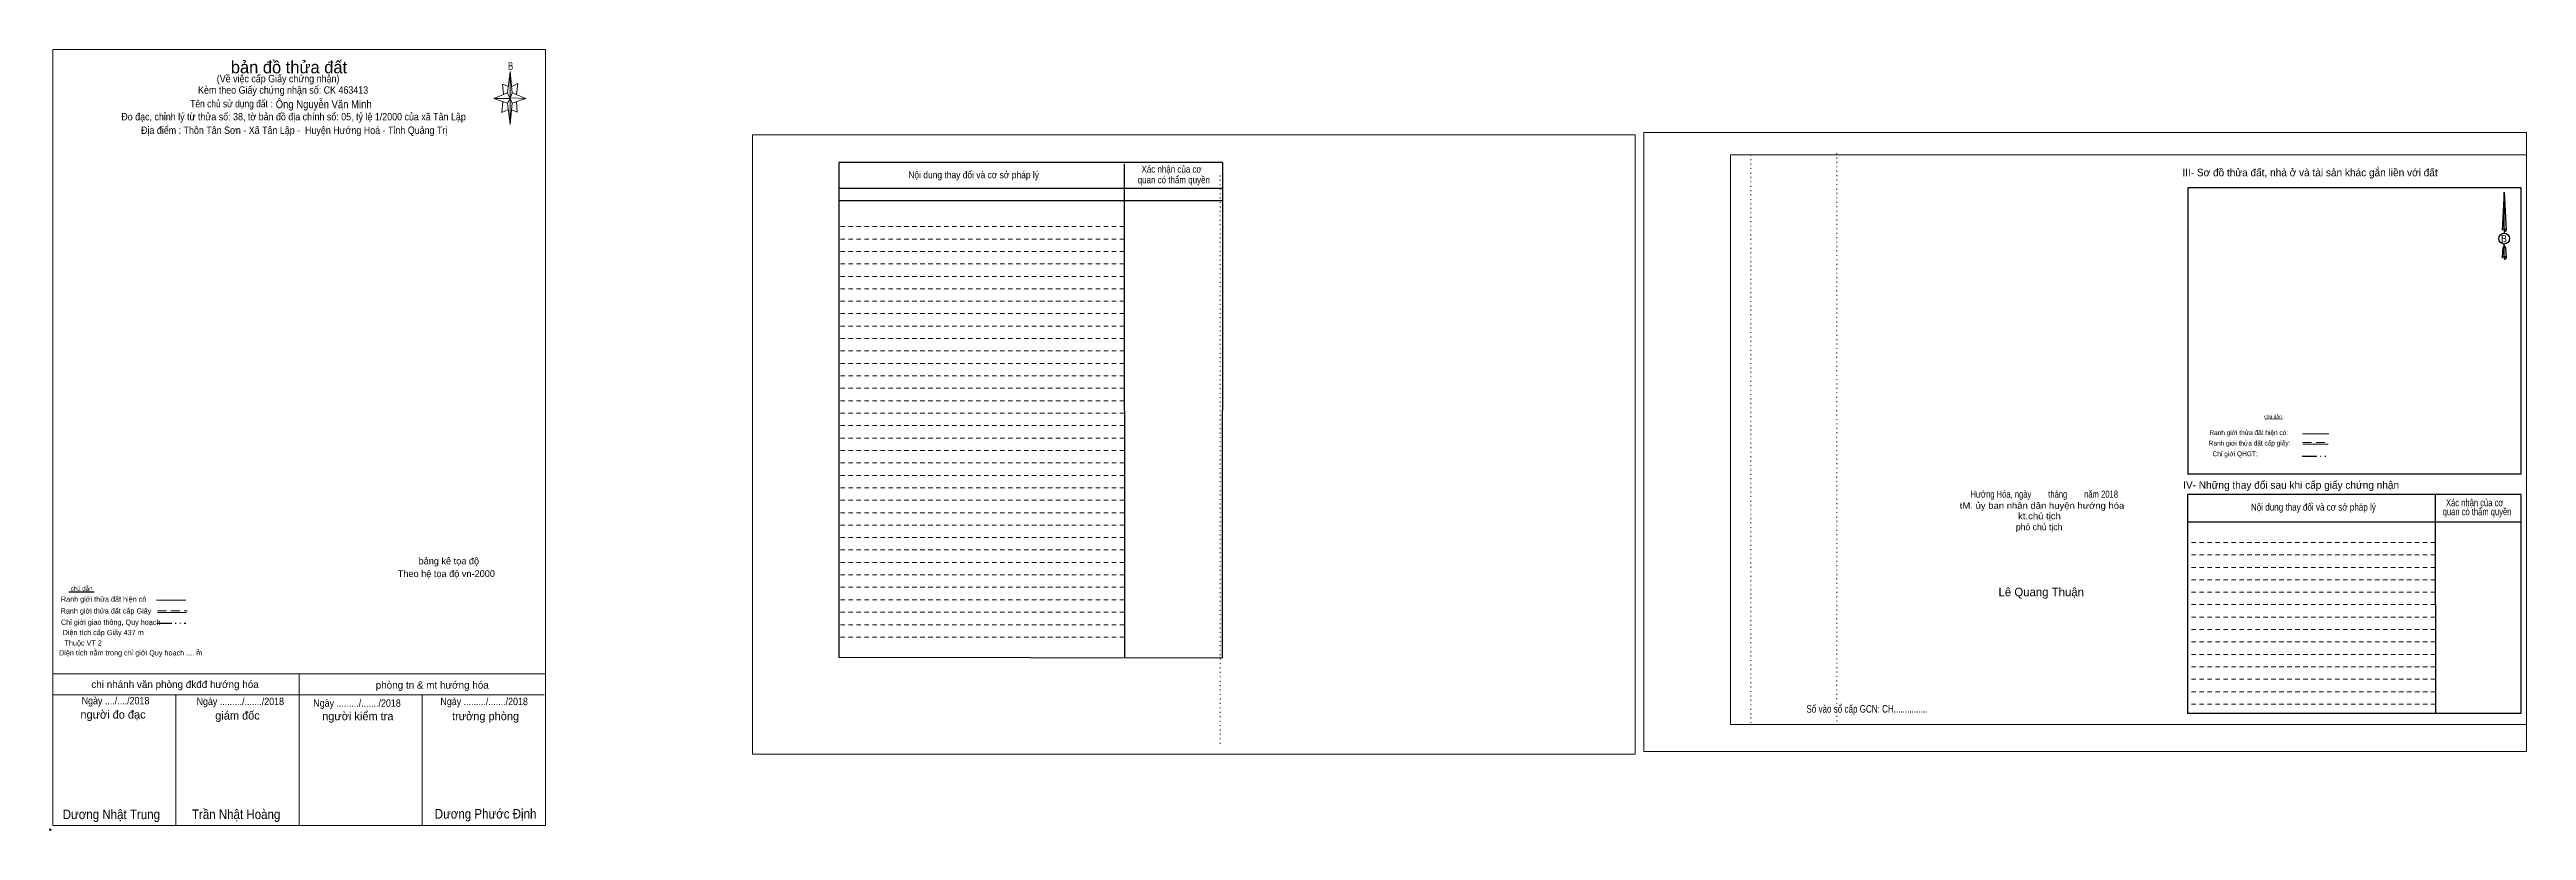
# Model space of a CAD drawing. Header units: metres. Extents: x 547721 to 548676, y 1837899 to 1838052.
# Drawn here: x 548223.2 to 548675.8, y 1837909.6 to 1838052.3 of the extents above; entities that cross this region are included whole.
import ezdxf
from ezdxf.enums import TextEntityAlignment as Align

# ---------------------------------------------------------------- set-up
doc = ezdxf.new("R2010")
doc.units = ezdxf.units.M
doc.header["$LTSCALE"] = 0.54
doc.header["$PDMODE"] = 32
doc.header["$PDSIZE"] = 0.27
for name, pattern in [('DASH_DOUBLE_DOT', [9.2, 5, -1.2, 0.3, -1.2, 0.3, -1.2]), ('DOTTED', [1.5, 0.3, -1.2]), ('MEDIUM_DASHED', [4.5, 3, -1.5]), ('SHORT_DASHED', [2.7, 1.5, -1.2])]:
    doc.linetypes.add(name, pattern=pattern)
for name, color, linetype, lineweight in [('18', 7, 'Continuous', 25), ('28', 7, 'SHORT_DASHED', 13), ('3', 7, 'Continuous', 13), ('4', 7, 'Continuous', 13), ('5', 7, 'DASH_DOUBLE_DOT', 25), ('55', 7, 'Continuous', 13), ('7', 7, 'Continuous', 13)]:
    doc.layers.add(name, color=color, linetype=linetype, lineweight=lineweight)

msp = doc.modelspace()

# ---------------------------------------------------------------- linework, layer by layer
at = {"layer": '18'}
for p, q in [((548671.69, 1838026.25), (548672.06, 1838019.31)), ((548671.69, 1838026.25), (548672.06, 1838019.31)), ((548671.69, 1838026.25), (548672.06, 1838019.31)), ((548671.39, 1838020.37), (548671.35, 1838019.32)), ((548671.69, 1838019.51), (548671.69, 1838019.26)), ((548671.69, 1838019.26), (548671.69, 1838019.07)), ((548671.69, 1838019.07), (548671.69, 1838018.79)), ((548671.69, 1838019.07), (548671.69, 1838018.79)), ((548671.69, 1838019.07), (548671.69, 1838018.79)), ((548671.69, 1838016.45), (548671.69, 1838016.75)), ((548671.69, 1838016.45), (548671.69, 1838016.75)), ((548671.69, 1838016.45), (548671.69, 1838016.75)), ((548671.69, 1838016.45), (548671.96, 1838016.07)), ((548671.69, 1838016.45), (548671.96, 1838016.07)), ((548671.69, 1838016.45), (548671.96, 1838016.07)), ((548671.96, 1838016.07), (548672.06, 1838014.25)), ((548671.96, 1838016.07), (548672.06, 1838014.25)), ((548671.96, 1838016.07), (548672.06, 1838014.25)), ((548672.06, 1838019.31), (548672.06, 1838019.32)), ((548671.69, 1838014.48), (548671.69, 1838014.22)), ((548671.69, 1838014.22), (548671.69, 1838014.01)), ((548672.06, 1838014.25), (548672.06, 1838014.26))]:
    msp.add_line(p, q, dxfattribs=at)
for points in [[(548671.69, 1838019.51), (548671.69, 1838026.25), (548671.39, 1838020.37)], [(548671.69, 1838014.48), (548671.69, 1838016.45), (548671.46, 1838016.07), (548671.39, 1838015.33), (548671.35, 1838014.26)]]:
    msp.add_lwpolyline(points, dxfattribs=at)
msp.add_ellipse((548671.7073, 1838017.7554), major_axis=(0, 0.9887), ratio=0.983453, dxfattribs=at)
for centre, start_param, end_param in [((548671.7076, 1838019.2789), 1.57079633, 3.07445202), ((548671.7076, 1838019.2789), 0.06714063, 1.57079633), ((548671.7076, 1838019.2789), 4.71238898, 6.28318531), ((548671.7076, 1838014.2328), 2.49106941, 3.07427841), ((548671.7076, 1838014.2328), 1.57079633, 2.49106941), ((548671.7076, 1838014.2328), 0.06714063, 1.57079633), ((548671.7076, 1838014.2328), 4.71238898, 6.28318531)]:
    msp.add_ellipse(centre, major_axis=(0.3564, 0), ratio=0.655448, start_param=start_param, end_param=end_param, dxfattribs=at)
at = {"layer": '28', "linetype": 'Continuous', "lineweight": 25}
for p, q in [((548437.52, 1838031.65), (548367.38, 1838031.65)), ((548419.54, 1838031.41), (548419.57, 1837941.14)), ((548437.52, 1838031.65), (548437.46, 1837941.08)), ((548437.52, 1838026.92), (548367.47, 1838026.92)), ((548437.52, 1838026.92), (548367.47, 1838026.92)), ((548437.52, 1838024.64), (548367.47, 1838024.64)), ((548674.82, 1837974.7), (548613.89, 1837974.7)), ((548659.09, 1837970.99), (548659.12, 1837931)), ((548674.76, 1837970.99), (548674.74, 1837931)), ((548674.74, 1837965.92), (548613.85, 1837965.92)), ((548437.46, 1837941.08), (548367.38, 1837941.18)), ((548674.74, 1837931), (548613.85, 1837931))]:
    msp.add_line(p, q, dxfattribs=at)
at = {"layer": '28'}
for p, q in [((548419.54, 1838019.97), (548367.38, 1838019.97)), ((548419.54, 1838017.68), (548367.38, 1838017.68)), ((548419.54, 1838015.43), (548367.38, 1838015.43)), ((548419.54, 1838013.12), (548367.38, 1838013.12)), ((548419.54, 1838010.86), (548367.38, 1838010.86)), ((548419.54, 1838008.58), (548367.38, 1838008.58)), ((548419.54, 1838006.31), (548367.38, 1838006.31)), ((548419.54, 1838004.04), (548367.38, 1838004.04)), ((548419.54, 1838001.77), (548367.38, 1838001.77)), ((548419.54, 1837999.49), (548367.38, 1837999.49)), ((548419.54, 1837997.23), (548367.38, 1837997.23)), ((548419.54, 1837994.94), (548367.38, 1837994.94)), ((548419.54, 1837992.69), (548367.38, 1837992.69)), ((548419.54, 1837990.42), (548367.38, 1837990.42)), ((548419.54, 1837988.13), (548367.38, 1837988.13)), ((548419.54, 1837985.88), (548367.38, 1837985.88)), ((548419.54, 1837983.58), (548367.38, 1837983.58)), ((548419.54, 1837981.31), (548367.38, 1837981.31)), ((548419.54, 1837979.03), (548367.38, 1837979.03)), ((548419.54, 1837976.76), (548367.38, 1837976.76)), ((548419.54, 1837974.48), (548367.38, 1837974.48)), ((548419.54, 1837972.21), (548367.38, 1837972.21)), ((548419.54, 1837969.94), (548367.38, 1837969.94)), ((548419.54, 1837967.66), (548367.38, 1837967.66)), ((548419.54, 1837965.41), (548367.38, 1837965.41)), ((548419.54, 1837963.11), (548367.38, 1837963.11)), ((548659.11, 1837962.24), (548613.85, 1837962.24)), ((548419.54, 1837960.87), (548367.38, 1837960.87)), ((548419.54, 1837958.57), (548367.38, 1837958.57)), ((548659.11, 1837959.96), (548613.85, 1837959.96)), ((548659.11, 1837957.68), (548613.85, 1837957.68)), ((548419.54, 1837956.31), (548367.38, 1837956.31)), ((548419.54, 1837954.03), (548367.38, 1837954.03)), ((548659.11, 1837955.42), (548613.85, 1837955.42)), ((548659.11, 1837953.14), (548613.85, 1837953.14)), ((548419.54, 1837951.74), (548367.38, 1837951.74)), ((548419.54, 1837949.48), (548367.38, 1837949.48)), ((548659.11, 1837950.86), (548613.85, 1837950.86)), ((548659.11, 1837948.57), (548613.85, 1837948.57)), ((548419.54, 1837947.2), (548367.38, 1837947.2)), ((548419.54, 1837944.92), (548367.38, 1837944.92)), ((548659.12, 1837946.31), (548613.85, 1837946.31)), ((548659.12, 1837944.05), (548613.85, 1837944.05)), ((548659.12, 1837941.78), (548613.85, 1837941.78)), ((548659.12, 1837939.5), (548613.85, 1837939.5)), ((548659.12, 1837937.22), (548613.85, 1837937.22)), ((548659.12, 1837934.96), (548613.85, 1837934.96)), ((548659.12, 1837932.69), (548613.85, 1837932.69))]:
    msp.add_line(p, q, dxfattribs=at)
at = {"layer": '28', "linetype": 'Continuous', "lineweight": 25}
for points in [[(548437.52, 1838031.65), (548367.38, 1838031.65), (548367.38, 1837941.18)], [(548674.82, 1837974.7), (548674.82, 1838027.06), (548613.89, 1838027.06), (548613.89, 1837974.7)], [(548674.76, 1837970.99), (548613.85, 1837970.99), (548613.85, 1837931)]]:
    msp.add_lwpolyline(points, dxfattribs=at)
at = {"layer": '3', "linetype": 'DOTTED'}
for p, q in [((548437.06, 1838029.29), (548437.06, 1837925.17)), ((548534.07, 1838033.08), (548534.07, 1837928.95)), ((548549.77, 1838033.39), (548549.77, 1837929.25))]:
    msp.add_line(p, q, dxfattribs=at)
at = {"layer": '3'}
for p, q in [((548530.3, 1838033.08), (548675.77, 1838033.08)), ((548530.3, 1837928.95), (548530.3, 1838033.08)), ((548675.77, 1838033.08), (548675.77, 1837928.08)), ((548530.3, 1837928.95), (548675.77, 1837928.95))]:
    msp.add_line(p, q, dxfattribs=at)
for points in [[(548351.61, 1837923.54), (548512.89, 1837923.54), (548512.89, 1838036.74), (548351.61, 1838036.74)], [(548351.61, 1838036.74), (548512.89, 1838036.74), (548512.89, 1837923.54), (548351.61, 1837923.54)], [(548351.61, 1837923.54), (548512.89, 1837923.54), (548512.89, 1838036.74), (548351.61, 1838036.74)], [(548514.49, 1837924.01), (548675.77, 1837924.01), (548675.77, 1838037.17), (548514.49, 1838037.17)]]:
    msp.add_lwpolyline(points, close=True, dxfattribs=at)
msp.add_lwpolyline([(548536.19, 1838033.08), (548675.77, 1838033.08), (548675.77, 1837928.95), (548536.19, 1837928.95)], dxfattribs=at)
at = {"layer": '4'}
for p, q in [((548306.83, 1838044.38), (548307.33, 1838048.28)), ((548306.83, 1838042.48), (548304.33, 1838043.38)), ((548307.73, 1838044.38), (548310.23, 1838043.38)), ((548308.53, 1838042.78), (548308.63, 1838040.88)), ((548307.73, 1838042.48), (548307.33, 1838038.58)), ((548308.63, 1838040.88), (548307.63, 1838041.28)), ((548242.71, 1837951.67), (548248.09, 1837951.67)), ((548242.91, 1837949.43), (548248.18, 1837949.43)), ((548223.78, 1837938.21), (548313.78, 1837938.21)), ((548223.78, 1837938.21), (548313.78, 1837938.21)), ((548223.78, 1837938.21), (548313.78, 1837938.21)), ((548223.78, 1837934.41), (548313.58, 1837934.41)), ((548246.28, 1837910.51), (548246.28, 1837934.41)), ((548268.78, 1837910.51), (548268.78, 1837938.21)), ((548291.28, 1837910.51), (548291.28, 1837934.41)), ((548313.78, 1837910.51), (548223.78, 1837910.51))]:
    msp.add_line(p, q, dxfattribs=at)
at = {"layer": '4', "lineweight": 25}
msp.add_line((548231.33, 1837953.16), (548226.71, 1837953.16), dxfattribs=at)
at = {"layer": '4', "linetype": 'MEDIUM_DASHED'}
msp.add_line((548242.91, 1837949.75), (548248.35, 1837949.75), dxfattribs=at)
at = {"layer": '4', "linetype": 'DASH_DOUBLE_DOT', "lineweight": 25}
msp.add_line((548242.81, 1837947.46), (548248.05, 1837947.46), dxfattribs=at)
at = {"layer": '4'}
for points in [[(548223.78, 1838052.31), (548313.78, 1838052.31), (548313.78, 1837910.51), (548223.78, 1837910.51)], [(548307.33, 1838048.28), (548307.73, 1838044.38), (548307.33, 1838043.38)], [(548307.33, 1838043.38), (548304.33, 1838043.38), (548306.83, 1838044.38), (548307.73, 1838042.48), (548310.23, 1838043.38), (548307.33, 1838043.48)], [(548307.33, 1838043.38), (548307.33, 1838038.58), (548306.83, 1838042.48)]]:
    msp.add_lwpolyline(points, close=True, dxfattribs=at)
for points in [[(548307.33, 1838043.38), (548306.83, 1838044.38), (548304.33, 1838043.38)], [(548306.03, 1838042.78), (548305.83, 1838040.78), (548306.93, 1838041.28)], [(548307.03, 1838045.58), (548305.93, 1838045.98), (548306.13, 1838044.08)], [(548307.33, 1838043.38), (548307.73, 1838042.48), (548310.23, 1838043.38)], [(548307.63, 1838045.58), (548308.73, 1838046.08), (548308.53, 1838044.08)]]:
    msp.add_lwpolyline(points, dxfattribs=at)
msp.add_point((548223.31, 1837909.73), dxfattribs=at)
at = {"layer": '5'}
msp.add_line((548634.76, 1837977.97), (548639.67, 1837977.97), dxfattribs=at)
at = {"layer": '55'}
for p, q in [((548634.87, 1837982.1), (548639.67, 1837982.1)), ((548634.91, 1837980.17), (548639.51, 1837980.17)), ((548634.91, 1837980.17), (548639.51, 1837980.17))]:
    msp.add_line(p, q, dxfattribs=at)
at = {"layer": '55', "linetype": 'MEDIUM_DASHED'}
msp.add_line((548634.9, 1837980.5), (548639.61, 1837980.5), dxfattribs=at)
at = {"layer": '7'}
msp.add_line((548628.01, 1837984.79), (548631.18, 1837984.84), dxfattribs=at)

# ---------------------------------------------------------------- texts
at = {"layer": '18'}
for s, height, width, p in [('B', 1.358, 0.85, (548671.655, 1838017.08)), ('Hướng Hóa, ngày        tháng        năm 2018', 1.3, 0.8, (548587.655, 1837970.41)), ('tM. ủy ban nhân dân huyện hướng hóa', 1.179, 1.1, (548587.255, 1837968.38)), ('kt.chủ tịch', 1.179, 1.1, (548586.785, 1837966.47)), ('Số vào sổ cấp GCN: CH...............', 1.375, 0.8, (548555.24, 1837931.13))]:
    msp.add_text(s, height=height, dxfattribs=dict(at, width=width)).set_placement(p, align=Align.CENTER)
for s, height, p in [('phó chủ tịch', 1.179, (548586.725, 1837964.47)), ('Lê Quang Thuận', 1.556, (548587.11, 1837952.4))]:
    msp.add_text(s, height=height, dxfattribs=at).set_placement(p, align=Align.CENTER)
at = {"layer": '28'}
for s, height, width, p in [('Nội dung thay đổi và cơ sở pháp lý', 1.281, 0.9, (548392.035, 1838028.78)), ('Nội dung thay đổi và cơ sở pháp lý', 1.281, 0.9, (548392.035, 1838028.78)), (' quan có thẩm quyền', 1.281, 0.85, (548428.405, 1838027.86)), (' quan có thẩm quyền', 1.281, 0.85, (548428.405, 1838027.86)), ('Xác nhận của cơ', 1.281, 0.85, (548428.2, 1838029.81)), ('Xác nhận của cơ', 1.281, 0.85, (548428.2, 1838029.81)), ('Xác nhận của cơ', 1.297, 0.8, (548666.305, 1837968.85)), ('Nội dung thay đổi và cơ sở pháp lý', 1.297, 0.85, (548636.835, 1837968.05)), (' quan có thẩm quyền', 1.297, 0.8, (548666.55, 1837967.21))]:
    msp.add_text(s, height=height, dxfattribs=dict(at, width=width)).set_placement(p, align=Align.CENTER)
for s, p in [('III- Sơ đồ thửa đất, nhà ở và tài sản khác gắn liền với đất', (548636.22, 1838029.15)), ('IV- Những thay đổi sau khi cấp giấy chứng nhận', (548632.775, 1837972.04))]:
    msp.add_text(s, height=1.375, dxfattribs=at).set_placement(p, align=Align.CENTER)
at = {"layer": '4'}
for s, height, width, p in [('(Về việc cấp Giấy chứng nhận)', 1.35, 0.9, (548264.935, 1838046.32)), ('B', 1.378, 0.8, (548307.41, 1838048.62)), ('Tên chủ sử dụng đất :', 1.35, 0.85, (548256.405, 1838041.74)), ('Kèm theo Giấy chứng nhận số: CK 463413', 1.35, 0.9, (548265.855, 1838044.24)), ('Đo đạc, chỉnh lý từ thửa số: 38, tờ bản đồ địa chính số: 05, tỷ lệ 1/2000 của xã Tân Lập', 1.35, 0.9, (548267.765, 1838039.36)), ('Địa điểm : Thôn Tân Sơn - Xã Tân Lập -  Huyện Hướng Hoá - Tỉnh Quảng Trị ', 1.35, 0.9, (548268.105, 1838036.89)), ('Ranh giới thửa đất hiện có ', 0.96, 0.9, (548233.235, 1837951.39)), ('chú dẫn', 0.7999, 1.05, (548229.03, 1837953.39)), ('Ranh giới thửa đất cấp Giấy', 0.96, 0.9, (548233.49, 1837949.24)), ('Chỉ giới giao thông, Quy hoạch', 0.96, 0.9, (548234.35, 1837947.17)), ('Thuộc VT 2', 0.96, 0.9, (548229.325, 1837943.38)), ('Diện tích cấp Giấy 437 m', 0.96, 0.9, (548232.98, 1837945.29)), ('Diện tích nằm trong chỉ giới Quy hoạch .... m', 0.96, 0.9, (548237.995, 1837941.58)), ('2', 0.8, 0.8, (548250.28, 1837941.96)), ('Ngày ..../..../2018', 1.35, 0.9, (548235.23, 1837932.64)), ('Ngày ........./......./2018', 1.35, 0.9, (548258.03, 1837932.51)), ('Ngày ........./......./2018', 1.35, 0.9, (548279.36, 1837932.2)), ('Ngày ........./......./2018', 1.35, 0.9, (548302.59, 1837932.5)), ('Dương Nhật Trung', 1.75, 0.9, (548234.475, 1837911.67)), ('Trần Nhật Hoàng', 1.75, 0.9, (548257.27, 1837911.68)), ('Dương Phước Định', 1.75, 0.9, (548302.855, 1837911.77))]:
    msp.add_text(s, height=height, dxfattribs=dict(at, width=width)).set_placement(p, align=Align.CENTER)
for s, height, p in [('bản đồ thửa đất', 2.25, (548266.925, 1838047.96)), ('Theo hệ tọa độ vn-2000', 1.25, (548295.685, 1837955.9)), ('bảng kê tọa độ', 1.25, (548296.135, 1837958.22)), ('chi nhánh văn phòng đkđđ hướng hóa', 1.35, (548246.11, 1837935.62)), ('phòng tn & mt hướng hóa', 1.35, (548293.105, 1837935.5)), ('người đo đạc', 1.5, (548234.775, 1837930.04)), ('giám đốc', 1.5, (548257.525, 1837929.86)), ('người kiểm tra', 1.5, (548279.505, 1837929.74)), ('trưởng phòng', 1.5, (548302.845, 1837929.74))]:
    msp.add_text(s, height=height, dxfattribs=at).set_placement(p, align=Align.CENTER)
at = {"layer": '4', "width": 0.9}
msp.add_text('Ông Nguyễn Văn Minh', height=1.44, dxfattribs=at).set_placement((548264.5, 1838041.59))
at = {"layer": '55'}
for s, height, width, p in [('Ranh giới thửa đất cấp giấy:', 0.8837, 0.8, (548625.179, 1837979.9343)), ('Ranh giới thửa đất hiện có:', 0.8876, 0.8, (548625.024, 1837981.8638)), ('Chỉ giới QHGT:', 0.8837, 0.85, (548622.544, 1837977.9882))]:
    msp.add_text(s, height=height, rotation=0.135, dxfattribs=dict(at, width=width)).set_placement(p, align=Align.CENTER)
at = {"layer": '7'}
msp.add_text('chú dẫn :', height=0.6535, rotation=359.974, dxfattribs=at).set_placement((548629.7049, 1837984.9091), align=Align.CENTER)

doc.saveas('drawing.dxf')
